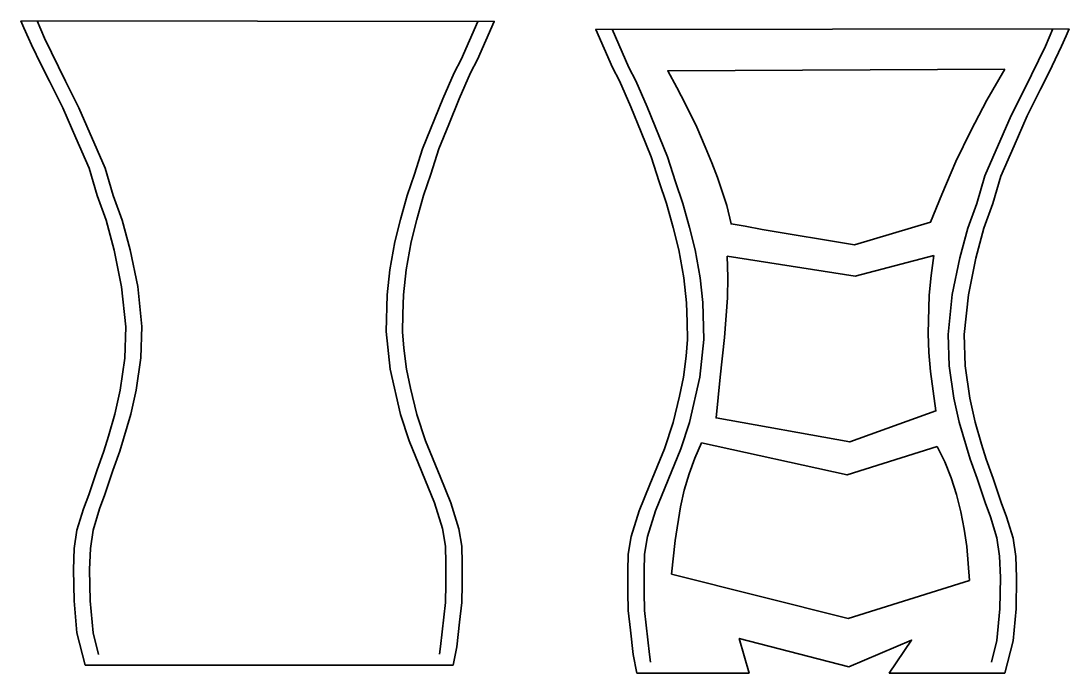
# Model space of a CAD drawing. Header units: centimetres. Extents: x -235 to -41, y -52 to 11.
# Drawn here: x -138.5 to -40.9, y -51.6 to 9.1 of the extents above; entities that cross this region are included whole.
import ezdxf

# ---------------------------------------------------------------- set-up
doc = ezdxf.new("R2010")
doc.units = ezdxf.units.CM
doc.header["$MEASUREMENT"] = 0
doc.layers.add('Capa 1', color=7, linetype='Continuous')

msp = doc.modelspace()

# ---------------------------------------------------------------- linework, layer by layer
at = {"layer": 'Capa 1', "color": 250, "lineweight": 35}
for points, knots in [([(-138.51875, 9.09124), (-138.51875, 9.09124), (-138.24874, 8.45125), (-138.24874, 8.45125), (-138.24874, 8.45125), (-138.24874, 8.45125), (-137.82875, 7.47374), (-137.82875, 7.47374), (-137.82875, 7.47374), (-137.82875, 7.47374), (-137.54625, 6.88125), (-137.54625, 6.88125), (-137.54625, 6.88125), (-137.54625, 6.88125), (-136.63625, 4.99625), (-136.63625, 4.99625), (-136.63625, 4.99625), (-136.63625, 4.99625), (-135.86624, 3.47875), (-135.86624, 3.47875), (-135.86624, 3.47875), (-135.86624, 3.47875), (-134.62625, 1.00124), (-134.62625, 1.00124), (-134.62625, 1.00124), (-134.62625, 1.00124), (-133.41375, -1.80874), (-133.41375, -1.80874), (-133.41375, -1.80874), (-133.41375, -1.80874), (-132.17375, -4.61875), (-132.17375, -4.61875), (-132.17375, -4.61875), (-132.17375, -4.61875), (-131.43125, -7.18125), (-131.43125, -7.18125), (-131.43125, -7.18125), (-131.43125, -7.18125), (-130.57625, -9.46875), (-130.57625, -9.46875), (-130.57625, -9.46875), (-130.57625, -9.46875), (-129.83124, -12.25125), (-129.83124, -12.25125), (-129.83124, -12.25125), (-129.83124, -12.25125), (-129.14375, -15.66625), (-129.14375, -15.66625), (-129.14375, -15.66625), (-129.14375, -15.66625), (-128.75875, -19.38625), (-128.75875, -19.38625), (-128.75875, -19.38625), (-128.75875, -19.38625), (-128.84125, -22.30625), (-128.84125, -22.30625), (-128.84125, -22.30625), (-128.84125, -22.30625), (-129.28124, -25.30875), (-129.28124, -25.30875), (-129.28124, -25.30875), (-129.28124, -25.30875), (-129.77625, -27.54125), (-129.77625, -27.54125), (-129.77625, -27.54125), (-129.77625, -27.54125), (-130.38374, -29.58124), (-130.38374, -29.58124), (-130.38374, -29.58124), (-130.38374, -29.58124), (-130.79625, -30.98625), (-130.79625, -30.98625), (-130.79625, -30.98625), (-130.79625, -30.98625), (-131.45875, -32.80375), (-131.45875, -32.80375), (-131.45875, -32.80375), (-131.45875, -32.80375), (-132.20125, -35.03625), (-132.20125, -35.03625), (-132.20125, -35.03625), (-132.20125, -35.03625), (-132.69875, -36.35625), (-132.69875, -36.35625), (-132.69875, -36.35625), (-132.69875, -36.35625), (-133.30375, -38.34125), (-133.30375, -38.34125), (-133.30375, -38.34125), (-133.30375, -38.34125), (-133.55125, -40.04875), (-133.55125, -40.04875), (-133.55125, -40.04875), (-133.55125, -40.04875), (-133.63375, -42.00625), (-133.63375, -42.00625), (-133.63375, -42.00625), (-133.63375, -42.00625), (-133.57875, -44.92625), (-133.57875, -44.92625), (-133.57875, -44.92625), (-133.57875, -44.92625), (-133.30375, -47.90125), (-133.30375, -47.90125), (-133.30375, -47.90125), (-133.30375, -47.90125), (-132.53124, -50.90875), (-132.53124, -50.90875), (-132.53124, -50.90875), (-132.53124, -50.90875), (-98.28875, -50.90875), (-98.28875, -50.90875), (-98.28875, -50.90875), (-98.28875, -50.90875), (-97.92875, -49.19625), (-97.92875, -49.19625), (-97.92875, -49.19625), (-97.92875, -49.19625), (-97.68124, -46.90875), (-97.68124, -46.90875), (-97.68124, -46.90875), (-97.68124, -46.90875), (-97.48875, -45.09125), (-97.48875, -45.09125), (-97.48875, -45.09125), (-97.48875, -45.09125), (-97.43375, -43.38375), (-97.43375, -43.38375), (-97.43375, -43.38375), (-97.43375, -43.38375), (-97.43375, -41.42624), (-97.43375, -41.42624), (-97.43375, -41.42624), (-97.43375, -41.42624), (-97.48875, -39.82875), (-97.48875, -39.82875), (-97.48875, -39.82875), (-97.48875, -39.82875), (-97.76374, -38.20375), (-97.76374, -38.20375), (-97.76374, -38.20375), (-97.76374, -38.20375), (-98.50875, -35.80625), (-98.50875, -35.80625), (-98.50875, -35.80625), (-98.50875, -35.80625), (-99.49875, -33.35375), (-99.49875, -33.35375), (-99.49875, -33.35375), (-99.49875, -33.35375), (-100.84875, -30.02125), (-100.84875, -30.02125), (-100.84875, -30.02125), (-100.84875, -30.02125), (-101.67625, -27.56875), (-101.67625, -27.56875), (-101.67625, -27.56875), (-101.67625, -27.56875), (-102.25375, -25.11625), (-102.25375, -25.11625), (-102.25375, -25.11625), (-102.25375, -25.11625), (-102.64125, -23.35375), (-102.64125, -23.35375), (-102.64125, -23.35375), (-102.64125, -23.35375), (-102.86125, -21.39875), (-102.86125, -21.39875), (-102.86125, -21.39875), (-102.86125, -21.39875), (-102.99874, -19.85625), (-102.99874, -19.85625), (-102.99874, -19.85625), (-102.99874, -19.85625), (-102.97125, -18.22875), (-102.97125, -18.22875), (-102.97125, -18.22875), (-102.97125, -18.22875), (-102.91625, -16.41125), (-102.91625, -16.41125), (-102.91625, -16.41125), (-102.91625, -16.41125), (-102.66875, -14.09625), (-102.66875, -14.09625), (-102.66875, -14.09625), (-102.66875, -14.09625), (-102.19875, -11.47875), (-102.19875, -11.47875), (-102.19875, -11.47875), (-102.19875, -11.47875), (-101.67625, -9.41375), (-101.67625, -9.41375), (-101.67625, -9.41375), (-101.67625, -9.41375), (-101.04375, -7.18125), (-101.04375, -7.18125), (-101.04375, -7.18125), (-101.04375, -7.18125), (-100.35375, -5.17125), (-100.35375, -5.17125), (-100.35375, -5.17125), (-100.35375, -5.17125), (-99.61125, -2.82875), (-99.61125, -2.82875), (-99.61125, -2.82875), (-99.61125, -2.82875), (-98.67375, -0.54125), (-98.67375, -0.54125), (-98.67375, -0.54125), (-98.67375, -0.54125), (-97.70875, 1.82625), (-97.70875, 1.82625), (-97.70875, 1.82625), (-97.70875, 1.82625), (-96.66125, 4.25125), (-96.66125, 4.25125), (-96.66125, 4.25125), (-96.66125, 4.25125), (-96.02875, 5.49125), (-96.02875, 5.49125), (-96.02875, 5.49125), (-96.02875, 5.49125), (-94.45875, 9.04375), (-94.45875, 9.04375), (-94.45875, 9.04375), (-94.45875, 9.04375), (-138.51875, 9.09124), (-138.51875, 9.09124)], [0, 0, 0, 0, 0.01724138, 0.01724138, 0.01724138, 0.01724138, 0.03448276, 0.03448276, 0.03448276, 0.03448276, 0.05172414, 0.05172414, 0.05172414, 0.05172414, 0.06896552, 0.06896552, 0.06896552, 0.06896552, 0.0862069, 0.0862069, 0.0862069, 0.0862069, 0.10344828, 0.10344828, 0.10344828, 0.10344828, 0.12068966, 0.12068966, 0.12068966, 0.12068966, 0.13793103, 0.13793103, 0.13793103, 0.13793103, 0.15517241, 0.15517241, 0.15517241, 0.15517241, 0.17241379, 0.17241379, 0.17241379, 0.17241379, 0.18965517, 0.18965517, 0.18965517, 0.18965517, 0.20689655, 0.20689655, 0.20689655, 0.20689655, 0.22413793, 0.22413793, 0.22413793, 0.22413793, 0.24137931, 0.24137931, 0.24137931, 0.24137931, 0.25862069, 0.25862069, 0.25862069, 0.25862069, 0.27586207, 0.27586207, 0.27586207, 0.27586207, 0.29310345, 0.29310345, 0.29310345, 0.29310345, 0.31034483, 0.31034483, 0.31034483, 0.31034483, 0.32758621, 0.32758621, 0.32758621, 0.32758621, 0.34482759, 0.34482759, 0.34482759, 0.34482759, 0.36206897, 0.36206897, 0.36206897, 0.36206897, 0.37931034, 0.37931034, 0.37931034, 0.37931034, 0.39655172, 0.39655172, 0.39655172, 0.39655172, 0.4137931, 0.4137931, 0.4137931, 0.4137931, 0.43103448, 0.43103448, 0.43103448, 0.43103448, 0.44827586, 0.44827586, 0.44827586, 0.44827586, 0.46551724, 0.46551724, 0.46551724, 0.46551724, 0.48275862, 0.48275862, 0.48275862, 0.48275862, 0.5, 0.5, 0.5, 0.5, 0.51724138, 0.51724138, 0.51724138, 0.51724138, 0.53448276, 0.53448276, 0.53448276, 0.53448276, 0.55172414, 0.55172414, 0.55172414, 0.55172414, 0.56896552, 0.56896552, 0.56896552, 0.56896552, 0.5862069, 0.5862069, 0.5862069, 0.5862069, 0.60344828, 0.60344828, 0.60344828, 0.60344828, 0.62068966, 0.62068966, 0.62068966, 0.62068966, 0.63793103, 0.63793103, 0.63793103, 0.63793103, 0.65517241, 0.65517241, 0.65517241, 0.65517241, 0.67241379, 0.67241379, 0.67241379, 0.67241379, 0.68965517, 0.68965517, 0.68965517, 0.68965517, 0.70689655, 0.70689655, 0.70689655, 0.70689655, 0.72413793, 0.72413793, 0.72413793, 0.72413793, 0.74137931, 0.74137931, 0.74137931, 0.74137931, 0.75862069, 0.75862069, 0.75862069, 0.75862069, 0.77586207, 0.77586207, 0.77586207, 0.77586207, 0.79310345, 0.79310345, 0.79310345, 0.79310345, 0.81034483, 0.81034483, 0.81034483, 0.81034483, 0.82758621, 0.82758621, 0.82758621, 0.82758621, 0.84482759, 0.84482759, 0.84482759, 0.84482759, 0.86206897, 0.86206897, 0.86206897, 0.86206897, 0.87931034, 0.87931034, 0.87931034, 0.87931034, 0.89655172, 0.89655172, 0.89655172, 0.89655172, 0.9137931, 0.9137931, 0.9137931, 0.9137931, 0.93103448, 0.93103448, 0.93103448, 0.93103448, 0.94827586, 0.94827586, 0.94827586, 0.94827586, 0.96551724, 0.96551724, 0.96551724, 0.96551724, 1, 1, 1, 1]), ([(-40.94625, 8.35125), (-40.94625, 8.35125), (-41.21625, 7.71124), (-41.21625, 7.71124), (-41.21625, 7.71124), (-41.21625, 7.71124), (-41.63625, 6.73375), (-41.63625, 6.73375), (-41.63625, 6.73375), (-41.63625, 6.73375), (-41.91625, 6.14374), (-41.91625, 6.14374), (-41.91625, 6.14374), (-41.91625, 6.14374), (-42.82625, 4.25625), (-42.82625, 4.25625), (-42.82625, 4.25625), (-42.82625, 4.25625), (-43.59875, 2.74125), (-43.59875, 2.74125), (-43.59875, 2.74125), (-43.59875, 2.74125), (-44.83875, 0.26124), (-44.83875, 0.26124), (-44.83875, 0.26124), (-44.83875, 0.26124), (-46.05125, -2.54874), (-46.05125, -2.54874), (-46.05125, -2.54874), (-46.05125, -2.54874), (-47.28875, -5.35875), (-47.28875, -5.35875), (-47.28875, -5.35875), (-47.28875, -5.35875), (-48.03375, -7.92125), (-48.03375, -7.92125), (-48.03375, -7.92125), (-48.03375, -7.92125), (-48.88875, -10.20625), (-48.88875, -10.20625), (-48.88875, -10.20625), (-48.88875, -10.20625), (-49.63125, -12.99125), (-49.63125, -12.99125), (-49.63125, -12.99125), (-49.63125, -12.99125), (-50.32125, -16.40625), (-50.32125, -16.40625), (-50.32125, -16.40625), (-50.32125, -16.40625), (-50.70625, -20.12625), (-50.70625, -20.12625), (-50.70625, -20.12625), (-50.70625, -20.12625), (-50.62375, -23.04625), (-50.62375, -23.04625), (-50.62375, -23.04625), (-50.62375, -23.04625), (-50.18375, -26.04874), (-50.18375, -26.04874), (-50.18375, -26.04874), (-50.18375, -26.04874), (-49.68625, -28.28125), (-49.68625, -28.28125), (-49.68625, -28.28125), (-49.68625, -28.28125), (-49.08125, -30.31875), (-49.08125, -30.31875), (-49.08125, -30.31875), (-49.08125, -30.31875), (-48.66625, -31.72375), (-48.66625, -31.72375), (-48.66625, -31.72375), (-48.66625, -31.72375), (-48.00625, -33.54125), (-48.00625, -33.54125), (-48.00625, -33.54125), (-48.00625, -33.54125), (-47.26125, -35.77375), (-47.26125, -35.77375), (-47.26125, -35.77375), (-47.26125, -35.77375), (-46.76625, -37.09625), (-46.76625, -37.09625), (-46.76625, -37.09625), (-46.76625, -37.09625), (-46.16125, -39.07875), (-46.16125, -39.07875), (-46.16125, -39.07875), (-46.16125, -39.07875), (-45.91125, -40.78875), (-45.91125, -40.78875), (-45.91125, -40.78875), (-45.91125, -40.78875), (-45.82874, -42.74375), (-45.82874, -42.74375), (-45.82874, -42.74375), (-45.82874, -42.74375), (-45.88375, -45.66375), (-45.88375, -45.66375), (-45.88375, -45.66375), (-45.88375, -45.66375), (-46.16125, -48.63875), (-46.16125, -48.63875), (-46.16125, -48.63875), (-46.16125, -48.63875), (-46.93125, -51.64875), (-46.93125, -51.64875), (-46.93125, -51.64875), (-46.93125, -51.64875), (-57.67625, -51.64875), (-57.67625, -51.64875), (-57.67625, -51.64875), (-57.67625, -51.64875), (-55.60875, -48.58375), (-55.60875, -48.58375), (-55.60875, -48.58375), (-55.60875, -48.58375), (-61.45125, -51.06375), (-61.45125, -51.06375), (-61.45125, -51.06375), (-61.45125, -51.06375), (-71.64375, -48.41875), (-71.64375, -48.41875), (-71.64375, -48.41875), (-71.64375, -48.41875), (-70.73375, -51.64875), (-70.73375, -51.64875), (-70.73375, -51.64875), (-70.73375, -51.64875), (-81.17625, -51.64875), (-81.17625, -51.64875), (-81.17625, -51.64875), (-81.17625, -51.64875), (-81.53375, -49.93375), (-81.53375, -49.93375), (-81.53375, -49.93375), (-81.53375, -49.93375), (-81.78125, -47.64875), (-81.78125, -47.64875), (-81.78125, -47.64875), (-81.78125, -47.64875), (-81.97625, -45.82875), (-81.97625, -45.82875), (-81.97625, -45.82875), (-81.97625, -45.82875), (-82.03125, -44.12125), (-82.03125, -44.12125), (-82.03125, -44.12125), (-82.03125, -44.12125), (-82.03125, -42.16625), (-82.03125, -42.16625), (-82.03125, -42.16625), (-82.03125, -42.16625), (-81.97625, -40.56875), (-81.97625, -40.56875), (-81.97625, -40.56875), (-81.97625, -40.56875), (-81.69875, -38.94125), (-81.69875, -38.94125), (-81.69875, -38.94125), (-81.69875, -38.94125), (-80.95625, -36.54624), (-80.95625, -36.54624), (-80.95625, -36.54624), (-80.95625, -36.54624), (-79.96375, -34.09375), (-79.96375, -34.09375), (-79.96375, -34.09375), (-79.96375, -34.09375), (-78.61375, -30.75875), (-78.61375, -30.75875), (-78.61375, -30.75875), (-78.61375, -30.75875), (-77.78875, -28.30875), (-77.78875, -28.30875), (-77.78875, -28.30875), (-77.78875, -28.30875), (-77.20875, -25.85625), (-77.20875, -25.85625), (-77.20875, -25.85625), (-77.20875, -25.85625), (-76.82375, -24.09375), (-76.82375, -24.09375), (-76.82375, -24.09375), (-76.82375, -24.09375), (-76.60375, -22.13625), (-76.60375, -22.13625), (-76.60375, -22.13625), (-76.60375, -22.13625), (-76.46625, -20.59375), (-76.46625, -20.59375), (-76.46625, -20.59375), (-76.46625, -20.59375), (-76.49375, -18.96875), (-76.49375, -18.96875), (-76.49375, -18.96875), (-76.49375, -18.96875), (-76.54875, -17.15125), (-76.54875, -17.15125), (-76.54875, -17.15125), (-76.54875, -17.15125), (-76.79625, -14.83625), (-76.79625, -14.83625), (-76.79625, -14.83625), (-76.79625, -14.83625), (-77.26375, -12.21875), (-77.26375, -12.21875), (-77.26375, -12.21875), (-77.26375, -12.21875), (-77.78875, -10.15125), (-77.78875, -10.15125), (-77.78875, -10.15125), (-77.78875, -10.15125), (-78.42125, -7.92125), (-78.42125, -7.92125), (-78.42125, -7.92125), (-78.42125, -7.92125), (-79.11125, -5.90875), (-79.11125, -5.90875), (-79.11125, -5.90875), (-79.11125, -5.90875), (-79.85375, -3.56875), (-79.85375, -3.56875), (-79.85375, -3.56875), (-79.85375, -3.56875), (-80.79125, -1.28125), (-80.79125, -1.28125), (-80.79125, -1.28125), (-80.79125, -1.28125), (-81.75375, 1.08875), (-81.75375, 1.08875), (-81.75375, 1.08875), (-81.75375, 1.08875), (-82.80125, 3.51124), (-82.80125, 3.51124), (-82.80125, 3.51124), (-82.80125, 3.51124), (-83.43625, 4.75124), (-83.43625, 4.75124), (-83.43625, 4.75124), (-83.43625, 4.75124), (-85.00625, 8.30624), (-85.00625, 8.30624), (-85.00625, 8.30624), (-85.00625, 8.30624), (-40.94625, 8.35125), (-40.94625, 8.35125)], [0, 0, 0, 0, 0.01587302, 0.01587302, 0.01587302, 0.01587302, 0.03174603, 0.03174603, 0.03174603, 0.03174603, 0.04761905, 0.04761905, 0.04761905, 0.04761905, 0.06349206, 0.06349206, 0.06349206, 0.06349206, 0.07936508, 0.07936508, 0.07936508, 0.07936508, 0.0952381, 0.0952381, 0.0952381, 0.0952381, 0.11111111, 0.11111111, 0.11111111, 0.11111111, 0.12698413, 0.12698413, 0.12698413, 0.12698413, 0.14285714, 0.14285714, 0.14285714, 0.14285714, 0.15873016, 0.15873016, 0.15873016, 0.15873016, 0.17460317, 0.17460317, 0.17460317, 0.17460317, 0.19047619, 0.19047619, 0.19047619, 0.19047619, 0.20634921, 0.20634921, 0.20634921, 0.20634921, 0.22222222, 0.22222222, 0.22222222, 0.22222222, 0.23809524, 0.23809524, 0.23809524, 0.23809524, 0.25396825, 0.25396825, 0.25396825, 0.25396825, 0.26984127, 0.26984127, 0.26984127, 0.26984127, 0.28571429, 0.28571429, 0.28571429, 0.28571429, 0.3015873, 0.3015873, 0.3015873, 0.3015873, 0.31746032, 0.31746032, 0.31746032, 0.31746032, 0.33333333, 0.33333333, 0.33333333, 0.33333333, 0.34920635, 0.34920635, 0.34920635, 0.34920635, 0.36507937, 0.36507937, 0.36507937, 0.36507937, 0.38095238, 0.38095238, 0.38095238, 0.38095238, 0.3968254, 0.3968254, 0.3968254, 0.3968254, 0.41269841, 0.41269841, 0.41269841, 0.41269841, 0.42857143, 0.42857143, 0.42857143, 0.42857143, 0.44444444, 0.44444444, 0.44444444, 0.44444444, 0.46031746, 0.46031746, 0.46031746, 0.46031746, 0.47619048, 0.47619048, 0.47619048, 0.47619048, 0.49206349, 0.49206349, 0.49206349, 0.49206349, 0.50793651, 0.50793651, 0.50793651, 0.50793651, 0.52380952, 0.52380952, 0.52380952, 0.52380952, 0.53968254, 0.53968254, 0.53968254, 0.53968254, 0.55555556, 0.55555556, 0.55555556, 0.55555556, 0.57142857, 0.57142857, 0.57142857, 0.57142857, 0.58730159, 0.58730159, 0.58730159, 0.58730159, 0.6031746, 0.6031746, 0.6031746, 0.6031746, 0.61904762, 0.61904762, 0.61904762, 0.61904762, 0.63492063, 0.63492063, 0.63492063, 0.63492063, 0.65079365, 0.65079365, 0.65079365, 0.65079365, 0.66666667, 0.66666667, 0.66666667, 0.66666667, 0.68253968, 0.68253968, 0.68253968, 0.68253968, 0.6984127, 0.6984127, 0.6984127, 0.6984127, 0.71428571, 0.71428571, 0.71428571, 0.71428571, 0.73015873, 0.73015873, 0.73015873, 0.73015873, 0.74603175, 0.74603175, 0.74603175, 0.74603175, 0.76190476, 0.76190476, 0.76190476, 0.76190476, 0.77777778, 0.77777778, 0.77777778, 0.77777778, 0.79365079, 0.79365079, 0.79365079, 0.79365079, 0.80952381, 0.80952381, 0.80952381, 0.80952381, 0.82539683, 0.82539683, 0.82539683, 0.82539683, 0.84126984, 0.84126984, 0.84126984, 0.84126984, 0.85714286, 0.85714286, 0.85714286, 0.85714286, 0.87301587, 0.87301587, 0.87301587, 0.87301587, 0.88888889, 0.88888889, 0.88888889, 0.88888889, 0.9047619, 0.9047619, 0.9047619, 0.9047619, 0.92063492, 0.92063492, 0.92063492, 0.92063492, 0.93650794, 0.93650794, 0.93650794, 0.93650794, 0.95238095, 0.95238095, 0.95238095, 0.95238095, 0.96825397, 0.96825397, 0.96825397, 0.96825397, 1, 1, 1, 1])]:
    msp.add_open_spline(points, degree=3, knots=knots, dxfattribs=at)
at = {"layer": 'Capa 1', "color": 240, "lineweight": 35}
for points in [[(-137.01875, 9.08875), (-137.01875, 9.08875), (-136.33624, 7.48374), (-136.33624, 7.48374), (-136.33624, 7.48374), (-136.33624, 7.48374), (-134.37375, 3.49124), (-134.37375, 3.49124), (-134.37375, 3.49124), (-134.37375, 3.49124), (-133.13375, 1.01124), (-133.13375, 1.01124), (-133.13375, 1.01124), (-133.13375, 1.01124), (-130.68125, -4.60875), (-130.68125, -4.60875), (-130.68125, -4.60875), (-130.68125, -4.60875), (-129.93625, -7.17125), (-129.93625, -7.17125), (-129.93625, -7.17125), (-129.93625, -7.17125), (-129.08375, -9.45875), (-129.08375, -9.45875), (-129.08375, -9.45875), (-129.08375, -9.45875), (-128.33875, -12.24125), (-128.33875, -12.24125), (-128.33875, -12.24125), (-128.33875, -12.24125), (-127.65125, -15.65625), (-127.65125, -15.65625), (-127.65125, -15.65625), (-127.65125, -15.65625), (-127.26375, -19.37625), (-127.26375, -19.37625), (-127.26375, -19.37625), (-127.26375, -19.37625), (-127.34875, -22.29625), (-127.34875, -22.29625), (-127.34875, -22.29625), (-127.34875, -22.29625), (-127.78875, -25.29875), (-127.78875, -25.29875), (-127.78875, -25.29875), (-127.78875, -25.29875), (-128.28375, -27.53125), (-128.28375, -27.53125), (-128.28375, -27.53125), (-128.28375, -27.53125), (-129.30375, -30.97375), (-129.30375, -30.97375), (-129.30375, -30.97375), (-129.30375, -30.97375), (-129.96375, -32.79125), (-129.96375, -32.79125), (-129.96375, -32.79125), (-129.96375, -32.79125), (-130.70874, -35.02375), (-130.70874, -35.02375), (-130.70874, -35.02375), (-130.70874, -35.02375), (-131.20375, -36.34624), (-131.20375, -36.34624), (-131.20375, -36.34624), (-131.20375, -36.34624), (-131.81124, -38.32875), (-131.81124, -38.32875), (-131.81124, -38.32875), (-131.81124, -38.32875), (-132.05874, -40.03874), (-132.05874, -40.03874), (-132.05874, -40.03874), (-132.05874, -40.03874), (-132.14125, -41.99375), (-132.14125, -41.99375), (-132.14125, -41.99375), (-132.14125, -41.99375), (-132.08625, -44.91375), (-132.08625, -44.91375), (-132.08625, -44.91375), (-132.08625, -44.91375), (-131.81124, -47.88875), (-131.81124, -47.88875), (-131.81124, -47.88875), (-131.81124, -47.88875), (-131.28875, -49.90625), (-131.28875, -49.90625)], [(-99.54625, -49.90375), (-99.54625, -49.90375), (-99.44875, -49.19125), (-99.44875, -49.19125), (-99.44875, -49.19125), (-99.44875, -49.19125), (-99.00875, -45.08625), (-99.00875, -45.08625), (-99.00875, -45.08625), (-99.00875, -45.08625), (-98.95374, -43.37625), (-98.95374, -43.37625), (-98.95374, -43.37625), (-98.95374, -43.37625), (-98.95374, -41.42125), (-98.95374, -41.42125), (-98.95374, -41.42125), (-98.95374, -41.42125), (-99.00875, -39.82375), (-99.00875, -39.82375), (-99.00875, -39.82375), (-99.00875, -39.82375), (-99.28375, -38.19875), (-99.28375, -38.19875), (-99.28375, -38.19875), (-99.28375, -38.19875), (-100.02625, -35.80125), (-100.02625, -35.80125), (-100.02625, -35.80125), (-100.02625, -35.80125), (-102.36874, -30.01625), (-102.36874, -30.01625), (-102.36874, -30.01625), (-102.36874, -30.01625), (-103.19625, -27.56375), (-103.19625, -27.56375), (-103.19625, -27.56375), (-103.19625, -27.56375), (-104.15875, -23.34875), (-104.15875, -23.34875), (-104.15875, -23.34875), (-104.15875, -23.34875), (-104.51875, -19.84875), (-104.51875, -19.84875), (-104.51875, -19.84875), (-104.51875, -19.84875), (-104.43624, -16.40625), (-104.43624, -16.40625), (-104.43624, -16.40625), (-104.43624, -16.40625), (-104.18625, -14.09125), (-104.18625, -14.09125), (-104.18625, -14.09125), (-104.18625, -14.09125), (-103.71874, -11.47375), (-103.71874, -11.47375), (-103.71874, -11.47375), (-103.71874, -11.47375), (-103.19625, -9.40875), (-103.19625, -9.40875), (-103.19625, -9.40875), (-103.19625, -9.40875), (-102.56125, -7.17625), (-102.56125, -7.17625), (-102.56125, -7.17625), (-102.56125, -7.17625), (-101.87375, -5.16625), (-101.87375, -5.16625), (-101.87375, -5.16625), (-101.87375, -5.16625), (-101.12875, -2.82375), (-101.12875, -2.82375), (-101.12875, -2.82375), (-101.12875, -2.82375), (-99.22875, 1.83125), (-99.22875, 1.83125), (-99.22875, 1.83125), (-99.22875, 1.83125), (-98.18125, 4.25625), (-98.18125, 4.25625), (-98.18125, 4.25625), (-98.18125, 4.25625), (-97.54875, 5.49625), (-97.54875, 5.49625), (-97.54875, 5.49625), (-97.54875, 5.49625), (-95.97875, 9.05124), (-95.97875, 9.05124)], [(-79.91875, -50.64125), (-79.91875, -50.64125), (-80.01625, -49.92875), (-80.01625, -49.92875), (-80.01625, -49.92875), (-80.01625, -49.92875), (-80.45625, -45.82375), (-80.45625, -45.82375), (-80.45625, -45.82375), (-80.45625, -45.82375), (-80.51125, -44.11625), (-80.51125, -44.11625), (-80.51125, -44.11625), (-80.51125, -44.11625), (-80.51125, -42.16125), (-80.51125, -42.16125), (-80.51125, -42.16125), (-80.51125, -42.16125), (-80.45625, -40.56125), (-80.45625, -40.56125), (-80.45625, -40.56125), (-80.45625, -40.56125), (-80.18125, -38.93625), (-80.18125, -38.93625), (-80.18125, -38.93625), (-80.18125, -38.93625), (-79.43625, -36.53875), (-79.43625, -36.53875), (-79.43625, -36.53875), (-79.43625, -36.53875), (-77.09375, -30.75375), (-77.09375, -30.75375), (-77.09375, -30.75375), (-77.09375, -30.75375), (-76.26875, -28.30125), (-76.26875, -28.30125), (-76.26875, -28.30125), (-76.26875, -28.30125), (-75.30375, -24.08625), (-75.30375, -24.08625), (-75.30375, -24.08625), (-75.30375, -24.08625), (-74.94625, -20.58875), (-74.94625, -20.58875), (-74.94625, -20.58875), (-74.94625, -20.58875), (-75.02875, -17.14375), (-75.02875, -17.14375), (-75.02875, -17.14375), (-75.02875, -17.14375), (-75.27625, -14.83125), (-75.27625, -14.83125), (-75.27625, -14.83125), (-75.27625, -14.83125), (-75.74375, -12.21375), (-75.74375, -12.21375), (-75.74375, -12.21375), (-75.74375, -12.21375), (-76.26875, -10.14625), (-76.26875, -10.14625), (-76.26875, -10.14625), (-76.26875, -10.14625), (-76.90125, -7.91625), (-76.90125, -7.91625), (-76.90125, -7.91625), (-76.90125, -7.91625), (-77.59125, -5.90375), (-77.59125, -5.90375), (-77.59125, -5.90375), (-77.59125, -5.90375), (-78.33375, -3.56124), (-78.33375, -3.56124), (-78.33375, -3.56124), (-78.33375, -3.56124), (-80.23625, 1.09375), (-80.23625, 1.09375), (-80.23625, 1.09375), (-80.23625, 1.09375), (-81.28375, 3.51875), (-81.28375, 3.51875), (-81.28375, 3.51875), (-81.28375, 3.51875), (-81.91625, 4.75875), (-81.91625, 4.75875), (-81.91625, 4.75875), (-81.91625, 4.75875), (-83.48624, 8.31125), (-83.48624, 8.31125)], [(-42.44375, 8.34875), (-42.44375, 8.34875), (-43.12875, 6.74625), (-43.12875, 6.74625), (-43.12875, 6.74625), (-43.12875, 6.74625), (-45.09125, 2.75124), (-45.09125, 2.75124), (-45.09125, 2.75124), (-45.09125, 2.75124), (-46.33125, 0.27375), (-46.33125, 0.27375), (-46.33125, 0.27375), (-46.33125, 0.27375), (-48.78375, -5.34875), (-48.78375, -5.34875), (-48.78375, -5.34875), (-48.78375, -5.34875), (-49.52625, -7.90875), (-49.52625, -7.90875), (-49.52625, -7.90875), (-49.52625, -7.90875), (-50.38125, -10.19625), (-50.38125, -10.19625), (-50.38125, -10.19625), (-50.38125, -10.19625), (-51.12375, -12.97875), (-51.12375, -12.97875), (-51.12375, -12.97875), (-51.12375, -12.97875), (-51.81375, -16.39625), (-51.81375, -16.39625), (-51.81375, -16.39625), (-51.81375, -16.39625), (-52.19875, -20.11375), (-52.19875, -20.11375), (-52.19875, -20.11375), (-52.19875, -20.11375), (-52.11625, -23.03375), (-52.11625, -23.03375), (-52.11625, -23.03375), (-52.11625, -23.03375), (-51.67625, -26.03875), (-51.67625, -26.03875), (-51.67625, -26.03875), (-51.67625, -26.03875), (-51.17875, -28.26875), (-51.17875, -28.26875), (-51.17875, -28.26875), (-51.17875, -28.26875), (-50.16125, -31.71375), (-50.16125, -31.71375), (-50.16125, -31.71375), (-50.16125, -31.71375), (-49.49875, -33.53125), (-49.49875, -33.53125), (-49.49875, -33.53125), (-49.49875, -33.53125), (-48.75625, -35.76375), (-48.75625, -35.76375), (-48.75625, -35.76375), (-48.75625, -35.76375), (-48.25875, -37.08625), (-48.25875, -37.08625), (-48.25875, -37.08625), (-48.25875, -37.08625), (-47.65374, -39.06875), (-47.65374, -39.06875), (-47.65374, -39.06875), (-47.65374, -39.06875), (-47.40625, -40.77625), (-47.40625, -40.77625), (-47.40625, -40.77625), (-47.40625, -40.77625), (-47.32375, -42.73375), (-47.32375, -42.73375), (-47.32375, -42.73375), (-47.32375, -42.73375), (-47.37875, -45.65375), (-47.37875, -45.65375), (-47.37875, -45.65375), (-47.37875, -45.65375), (-47.65374, -48.62875), (-47.65374, -48.62875), (-47.65374, -48.62875), (-47.65374, -48.62875), (-48.17375, -50.64375), (-48.17375, -50.64375)]]:
    msp.add_open_spline(points, degree=3, knots=[0, 0, 0, 0, 0.04347826, 0.04347826, 0.04347826, 0.04347826, 0.08695652, 0.08695652, 0.08695652, 0.08695652, 0.13043478, 0.13043478, 0.13043478, 0.13043478, 0.17391304, 0.17391304, 0.17391304, 0.17391304, 0.2173913, 0.2173913, 0.2173913, 0.2173913, 0.26086957, 0.26086957, 0.26086957, 0.26086957, 0.30434783, 0.30434783, 0.30434783, 0.30434783, 0.34782609, 0.34782609, 0.34782609, 0.34782609, 0.39130435, 0.39130435, 0.39130435, 0.39130435, 0.43478261, 0.43478261, 0.43478261, 0.43478261, 0.47826087, 0.47826087, 0.47826087, 0.47826087, 0.52173913, 0.52173913, 0.52173913, 0.52173913, 0.56521739, 0.56521739, 0.56521739, 0.56521739, 0.60869565, 0.60869565, 0.60869565, 0.60869565, 0.65217391, 0.65217391, 0.65217391, 0.65217391, 0.69565217, 0.69565217, 0.69565217, 0.69565217, 0.73913043, 0.73913043, 0.73913043, 0.73913043, 0.7826087, 0.7826087, 0.7826087, 0.7826087, 0.82608696, 0.82608696, 0.82608696, 0.82608696, 0.86956522, 0.86956522, 0.86956522, 0.86956522, 0.91304348, 0.91304348, 0.91304348, 0.91304348, 1, 1, 1, 1], dxfattribs=at)
at = {"layer": 'Capa 1', "color": 175, "lineweight": 35}
for points, knots in [([(-46.93375, 4.60625), (-46.93375, 4.60625), (-78.29875, 4.45374), (-78.29875, 4.45374), (-78.29875, 4.45374), (-78.29875, 4.45374), (-77.47125, 2.88375), (-77.47125, 2.88375), (-77.47125, 2.88375), (-77.47125, 2.88375), (-76.64625, 1.34125), (-76.64625, 1.34125), (-76.64625, 1.34125), (-76.64625, 1.34125), (-75.59875, -0.80875), (-75.59875, -0.80875), (-75.59875, -0.80875), (-75.59875, -0.80875), (-74.82625, -2.62625), (-74.82625, -2.62625), (-74.82625, -2.62625), (-74.82625, -2.62625), (-74.19375, -4.11375), (-74.19375, -4.11375), (-74.19375, -4.11375), (-74.19375, -4.11375), (-73.66875, -5.49125), (-73.66875, -5.49125), (-73.66875, -5.49125), (-73.66875, -5.49125), (-72.81625, -8.10875), (-72.81625, -8.10875), (-72.81625, -8.10875), (-72.81625, -8.10875), (-72.40375, -9.81624), (-72.40375, -9.81624), (-72.40375, -9.81624), (-72.40375, -9.81624), (-71.10875, -10.00875), (-71.10875, -10.00875), (-71.10875, -10.00875), (-71.10875, -10.00875), (-69.50875, -10.34125), (-69.50875, -10.34125), (-69.50875, -10.34125), (-69.50875, -10.34125), (-60.91375, -11.77375), (-60.91375, -11.77375), (-60.91375, -11.77375), (-60.91375, -11.77375), (-53.83375, -9.65125), (-53.83375, -9.65125), (-53.83375, -9.65125), (-53.83375, -9.65125), (-52.78625, -7.06125), (-52.78625, -7.06125), (-52.78625, -7.06125), (-52.78625, -7.06125), (-51.47375, -4.01124), (-51.47375, -4.01124), (-51.47375, -4.01124), (-51.47375, -4.01124), (-50.09125, -1.13125), (-50.09125, -1.13125), (-50.09125, -1.13125), (-50.09125, -1.13125), (-48.59125, 1.70124), (-48.59125, 1.70124), (-48.59125, 1.70124), (-48.59125, 1.70124), (-46.93375, 4.60625), (-46.93375, 4.60625)], [0, 0, 0, 0, 0.05263158, 0.05263158, 0.05263158, 0.05263158, 0.10526316, 0.10526316, 0.10526316, 0.10526316, 0.15789474, 0.15789474, 0.15789474, 0.15789474, 0.21052632, 0.21052632, 0.21052632, 0.21052632, 0.26315789, 0.26315789, 0.26315789, 0.26315789, 0.31578947, 0.31578947, 0.31578947, 0.31578947, 0.36842105, 0.36842105, 0.36842105, 0.36842105, 0.42105263, 0.42105263, 0.42105263, 0.42105263, 0.47368421, 0.47368421, 0.47368421, 0.47368421, 0.52631579, 0.52631579, 0.52631579, 0.52631579, 0.57894737, 0.57894737, 0.57894737, 0.57894737, 0.63157895, 0.63157895, 0.63157895, 0.63157895, 0.68421053, 0.68421053, 0.68421053, 0.68421053, 0.73684211, 0.73684211, 0.73684211, 0.73684211, 0.78947368, 0.78947368, 0.78947368, 0.78947368, 0.84210526, 0.84210526, 0.84210526, 0.84210526, 0.89473684, 0.89473684, 0.89473684, 0.89473684, 1, 1, 1, 1]), ([(-53.53125, -12.76375), (-53.53125, -12.76375), (-53.78625, -14.62125), (-53.78625, -14.62125), (-53.78625, -14.62125), (-53.78625, -14.62125), (-53.96125, -16.43875), (-53.96125, -16.43875), (-53.96125, -16.43875), (-53.96125, -16.43875), (-54.06625, -20.00875), (-54.06625, -20.00875), (-54.06625, -20.00875), (-54.06625, -20.00875), (-54.00125, -21.78375), (-54.00125, -21.78375), (-54.00125, -21.78375), (-54.00125, -21.78375), (-53.85625, -23.57125), (-53.85625, -23.57125), (-53.85625, -23.57125), (-53.85625, -23.57125), (-53.33875, -27.22875), (-53.33875, -27.22875), (-53.33875, -27.22875), (-53.33875, -27.22875), (-61.35625, -30.12125), (-61.35625, -30.12125), (-61.35625, -30.12125), (-61.35625, -30.12125), (-73.80875, -27.88875), (-73.80875, -27.88875), (-73.80875, -27.88875), (-73.80875, -27.88875), (-73.42875, -24.09375), (-73.42875, -24.09375), (-73.42875, -24.09375), (-73.42875, -24.09375), (-73.01625, -20.40125), (-73.01625, -20.40125), (-73.01625, -20.40125), (-73.01625, -20.40125), (-72.73875, -16.68375), (-72.73875, -16.68375), (-72.73875, -16.68375), (-72.73875, -16.68375), (-72.70125, -14.77875), (-72.70125, -14.77875), (-72.70125, -14.77875), (-72.70125, -14.77875), (-72.76125, -12.81875), (-72.76125, -12.81875), (-72.76125, -12.81875), (-72.76125, -12.81875), (-60.85875, -14.66625), (-60.85875, -14.66625), (-60.85875, -14.66625), (-60.85875, -14.66625), (-53.53125, -12.76375), (-53.53125, -12.76375)], [0, 0, 0, 0, 0.0625, 0.0625, 0.0625, 0.0625, 0.125, 0.125, 0.125, 0.125, 0.1875, 0.1875, 0.1875, 0.1875, 0.25, 0.25, 0.25, 0.25, 0.3125, 0.3125, 0.3125, 0.3125, 0.375, 0.375, 0.375, 0.375, 0.4375, 0.4375, 0.4375, 0.4375, 0.5, 0.5, 0.5, 0.5, 0.5625, 0.5625, 0.5625, 0.5625, 0.625, 0.625, 0.625, 0.625, 0.6875, 0.6875, 0.6875, 0.6875, 0.75, 0.75, 0.75, 0.75, 0.8125, 0.8125, 0.8125, 0.8125, 0.875, 0.875, 0.875, 0.875, 1, 1, 1, 1]), ([(-53.22875, -30.55875), (-53.22875, -30.55875), (-52.50875, -31.97625), (-52.50875, -31.97625), (-52.50875, -31.97625), (-52.50875, -31.97625), (-51.90625, -33.47375), (-51.90625, -33.47375), (-51.90625, -33.47375), (-51.90625, -33.47375), (-51.40875, -35.03125), (-51.40875, -35.03125), (-51.40875, -35.03125), (-51.40875, -35.03125), (-51.01125, -36.62875), (-51.01125, -36.62875), (-51.01125, -36.62875), (-51.01125, -36.62875), (-50.70375, -38.24625), (-50.70375, -38.24625), (-50.70375, -38.24625), (-50.70375, -38.24625), (-50.47375, -39.86125), (-50.47375, -39.86125), (-50.47375, -39.86125), (-50.47375, -39.86125), (-50.22375, -43.01375), (-50.22375, -43.01375), (-50.22375, -43.01375), (-50.22375, -43.01375), (-61.52125, -46.56125), (-61.52125, -46.56125), (-61.52125, -46.56125), (-61.52125, -46.56125), (-77.94125, -42.43125), (-77.94125, -42.43125), (-77.94125, -42.43125), (-77.94125, -42.43125), (-77.62375, -39.29625), (-77.62375, -39.29625), (-77.62375, -39.29625), (-77.62375, -39.29625), (-77.11625, -36.15375), (-77.11625, -36.15375), (-77.11625, -36.15375), (-77.11625, -36.15375), (-76.76125, -34.60875), (-76.76125, -34.60875), (-76.76125, -34.60875), (-76.76125, -34.60875), (-76.32625, -33.09875), (-76.32625, -33.09875), (-76.32625, -33.09875), (-76.32625, -33.09875), (-75.79375, -31.63125), (-75.79375, -31.63125), (-75.79375, -31.63125), (-75.79375, -31.63125), (-75.15875, -30.21875), (-75.15875, -30.21875), (-75.15875, -30.21875), (-75.15875, -30.21875), (-61.60375, -33.19625), (-61.60375, -33.19625), (-61.60375, -33.19625), (-61.60375, -33.19625), (-53.22875, -30.55875), (-53.22875, -30.55875)], [0, 0, 0, 0, 0.05555556, 0.05555556, 0.05555556, 0.05555556, 0.11111111, 0.11111111, 0.11111111, 0.11111111, 0.16666667, 0.16666667, 0.16666667, 0.16666667, 0.22222222, 0.22222222, 0.22222222, 0.22222222, 0.27777778, 0.27777778, 0.27777778, 0.27777778, 0.33333333, 0.33333333, 0.33333333, 0.33333333, 0.38888889, 0.38888889, 0.38888889, 0.38888889, 0.44444444, 0.44444444, 0.44444444, 0.44444444, 0.5, 0.5, 0.5, 0.5, 0.55555556, 0.55555556, 0.55555556, 0.55555556, 0.61111111, 0.61111111, 0.61111111, 0.61111111, 0.66666667, 0.66666667, 0.66666667, 0.66666667, 0.72222222, 0.72222222, 0.72222222, 0.72222222, 0.77777778, 0.77777778, 0.77777778, 0.77777778, 0.83333333, 0.83333333, 0.83333333, 0.83333333, 0.88888889, 0.88888889, 0.88888889, 0.88888889, 1, 1, 1, 1])]:
    msp.add_open_spline(points, degree=3, knots=knots, dxfattribs=at)

doc.saveas('drawing.dxf')
